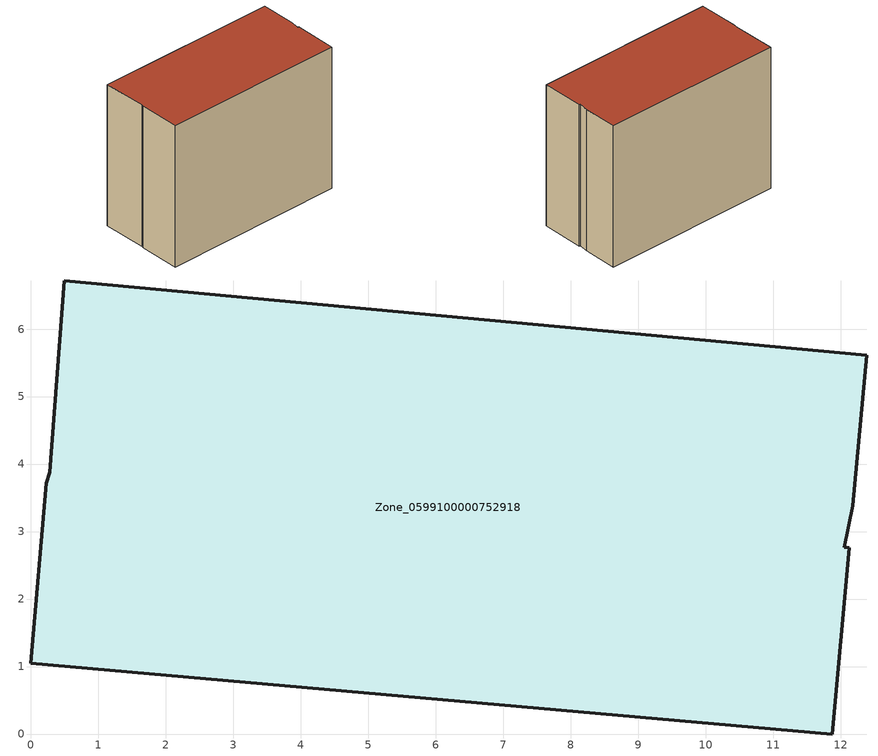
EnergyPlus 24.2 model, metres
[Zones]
Zone_0599100000752918
 floor ground (C_G): 12.18,3.38 12.06,2.77 12.13,2.76 11.88,0 0,1.05 0.23,3.71 0.28,3.88 0.49,6.71 12.39,5.61 z0
 wall outside (C_F): 0.28,3.88 0.23,3.71 0,1.05 11.88,0 12.13,2.76 12.06,2.77 12.18,3.38 12.39,5.61 0.49,6.71 0.28,3.88 z0:9.56
 roof outside (C_R): 12.06,2.77 12.18,3.38 12.39,5.61 0.49,6.71 0.28,3.88 0.23,3.71 0,1.05 11.88,0 12.13,2.76 z9.56
[BUILDING]
Pand.0599100000752918: North Axis=0; Terrain=City; Loads Convergence Tolerance Value=0.04; Temperature Convergence Tolerance Value=0.4; Solar Distribution=FullExterior; Maximum Number of Warmup Days=25; Minimum Number of Warmup Days=1
[Site:Location]
Rotterdam.The.Hague.AP_ZH_NLD Design_Conditions: Latitude=51.96; Longitude=4.45; Time Zone=1; Elevation=-4.5
[SITE:GROUNDTEMPERATURE:BUILDINGSURFACE]
18, 18, 18, 18, 18, 18, 18, 18, 18, 18, 18, 18
[MATERIAL] Thermal Absorptance=0.9; Solar Absorptance=0.7; Visible Absorptance=0.7
Name | Roughness | Thickness | Conductivity | Density | Specific Heat
G.TI.2006-2014 | MediumSmooth | 0.15 | 0.06 | 540 | 1210
F.TI.2006-2014 | Rough | 0.3 | 0.12 | 1920 | 840
R.TI.2006-2014 | MediumRough | 0.2 | 0.08 | 1500 | 1000
[CONSTRUCTION]
C_G: G.TI.2006-2014
C_F: F.TI.2006-2014
C_R: R.TI.2006-2014
[ZONE]
Zone_0599100000752918: Type=1; Multiplier=1; Ceiling Height=Autocalculate; Volume=Autocalculate; Floor Area=autocalculate; Part of Total Floor Area=Yes
[ZONEINFILTRATION:DESIGNFLOWRATE]
Infil_Zone_0599100000752918: Zone or ZoneList or Space or SpaceList=Zone_0599100000752918; Schedule=AlwaysOn; Design Flow Rate Calculation Method=Flow/Area; Flow Rate per Floor Area=0.0015; Constant Term Coefficient=1; Temperature Term Coefficient=0; Velocity Term Coefficient=0; Velocity Squared Term Coefficient=0
[HVACTEMPLATE:ZONE:IDEALLOADSAIRSYSTEM]
Zone_0599100000752918: Maximum Heating Supply Air Temperature=50; Minimum Cooling Supply Air Temperature=13; Maximum Heating Supply Air Humidity Ratio=0.0156; Minimum Cooling Supply Air Humidity Ratio=0.0077; Heating Limit=NoLimit; Cooling Limit=NoLimit; Dehumidification Control Type=ConstantSensibleHeatRatio; Cooling Sensible Heat Ratio=0.7; Dehumidification Setpoint=60; Humidification Control Type=None; Humidification Setpoint=30; Outdoor Air Method=None; Outdoor Air Flow Rate per Person=0.00944; Outdoor Air Flow Rate per Zone Floor Area=0; Outdoor Air Flow Rate per Zone=0; Demand Controlled Ventilation Type=None; Outdoor Air Economizer Type=NoEconomizer; Heat Recovery Type=None; Sensible Heat Recovery Effectiveness=0.7; Latent Heat Recovery Effectiveness=0.65
[ZONECONTROL:THERMOSTAT]
ThermostatControl_Zone_0599100000752918: Zone or ZoneList=Zone_0599100000752918; Control Type Schedule=DualSetpointControlType; Control 1=Thermostat_Zone_0599100000752918; Temperature Difference Between Cutout And Setpoint=0
[THERMOSTATSETPOINT:DUALSETPOINT]
Thermostat_Zone_0599100000752918: Heating Setpoint Temperature Schedule=HeatingSetpoint_Zone_0599100000752918; Cooling Setpoint Temperature Schedule=CoolingSetpoint_Zone_0599100000752918
[SCHEDULE:COMPACT]
HeatingSetpoint_Zone_0599100000752918: Through: 12/31, For: AllDays, Until: 24:00, 21
CoolingSetpoint_Zone_0599100000752918: Through: 12/31, For: AllDays, Until: 24:00, 24
DualSetpointControlType: Through: 12/31, For: AllDays, Until: 24:00, 4
AlwaysOn: Through: 12/31, For: AllDays, Until: 24:00, 1
